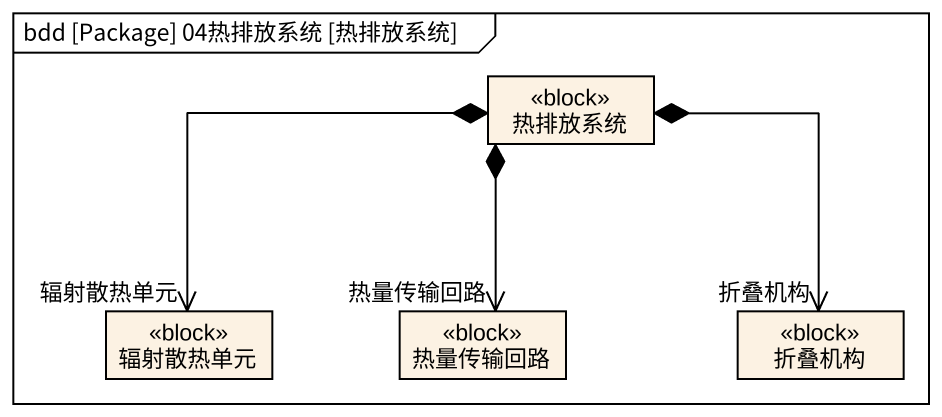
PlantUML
@startuml
mainframe bdd [Package] 04热排放系统 [热排放系统]
hide circle
hide empty members
class 热排放系统 <<block>>
class 辐射散热单元 <<block>>
class 热量传输回路 <<block>>
class 折叠机构 <<block>>
热排放系统 *--> "辐射散热单元" 辐射散热单元
热排放系统 *--> "热量传输回路" 热量传输回路
热排放系统 *--> "折叠机构" 折叠机构
@enduml
